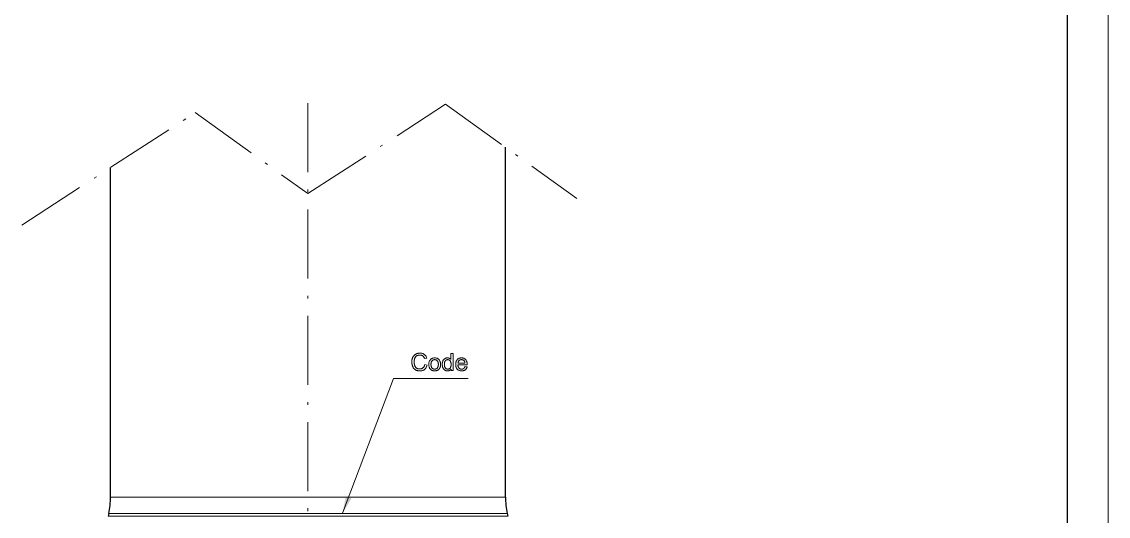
# Model space of a CAD drawing. Extents: x 0 to 420, y 0 to 594.
# Drawn here: x 231 to 420, y 312.2 to 398.2 of the extents above; entities that cross this region are included whole.
import ezdxf

# ---------------------------------------------------------------- set-up
doc = ezdxf.new("R2010")
doc.units = 0
doc.linetypes.add('DASHDOT', pattern=[18.5, 12, -3, 0.5, -3])

msp = doc.modelspace()

# ---------------------------------------------------------------- linework, layer by layer
at = {"lineweight": 13}
for p, q in [((420.04, 0), (420.04, 594)), ((297.29, 315.51), (246.47, 315.51)), ((297.5, 312.17), (246.05, 312.17)), ((297.45, 312.66), (246.16, 312.66))]:
    msp.add_line(p, q, dxfattribs=at)
at = {"color": 3, "lineweight": 30}
msp.add_line((412.97, 7.07), (412.97, 586.93), dxfattribs=at)
at = {"linetype": 'DASHDOT', "lineweight": 13}
for p, q in [((280.82, 384.06), (280.82, 288.44)), ((280.82, 368.33), (304.75, 383.89)), ((304.75, 383.89), (327.59, 367.48)), ((231.03, 362.84), (261.21, 382.43)), ((261.21, 382.43), (280.82, 368.33))]:
    msp.add_line(p, q, dxfattribs=at)
at = {"lineweight": 30}
for p, q in [((315.17, 315.51), (315.17, 376.4)), ((246.47, 315.51), (246.47, 372.86))]:
    msp.add_line(p, q, dxfattribs=at)
at = {"lineweight": 13, "ltscale": 0.447044}
msp.add_line((315.17, 315.51), (297.29, 315.51), dxfattribs=at)
at = {"lineweight": 30, "ltscale": 0.0125}
for p, q in [((246.16, 312.66), (246.05, 312.17)), ((315.49, 312.66), (315.6, 312.17))]:
    msp.add_line(p, q, dxfattribs=at)
at = {"lineweight": 13, "ltscale": 0.45117}
msp.add_line((315.49, 312.66), (297.45, 312.66), dxfattribs=at)
at = {"lineweight": 13, "ltscale": 0.452598}
msp.add_line((315.6, 312.17), (297.5, 312.17), dxfattribs=at)
at = {"lineweight": 13}
for points in [[(301.14, 338.57), (301.54, 338.47), (301.51, 338.38), (301.48, 338.29), (301.45, 338.2), (301.41, 338.12), (301.36, 338.04), (301.32, 337.97), (301.27, 337.9), (301.21, 337.84), (301.15, 337.78), (301.09, 337.73), (301.02, 337.68), (300.95, 337.63), (300.88, 337.6), (300.81, 337.56), (300.73, 337.53), (300.65, 337.51), (300.56, 337.49), (300.48, 337.48), (300.39, 337.47), (300.3, 337.47), (300.2, 337.47), (300.11, 337.48), (300.02, 337.49), (299.94, 337.5), (299.86, 337.52), (299.78, 337.54), (299.71, 337.57), (299.64, 337.6), (299.57, 337.63), (299.51, 337.67), (299.45, 337.71), (299.39, 337.75), (299.34, 337.8), (299.29, 337.85), (299.24, 337.91), (299.19, 337.97), (299.15, 338.03), (299.11, 338.1), (299.08, 338.17), (299.04, 338.24), (299.01, 338.31), (298.99, 338.39), (298.96, 338.47), (298.94, 338.55), (298.93, 338.63), (298.91, 338.71), (298.9, 338.79), (298.89, 338.87), (298.89, 338.96), (298.89, 339.04), (298.89, 339.14), (298.89, 339.23), (298.9, 339.31), (298.91, 339.4), (298.93, 339.48), (298.95, 339.56), (298.97, 339.64), (299, 339.72), (299.03, 339.79), (299.06, 339.86), (299.1, 339.93), (299.14, 339.99), (299.19, 340.05), (299.23, 340.11), (299.28, 340.17), (299.33, 340.22), (299.39, 340.27), (299.45, 340.31), (299.51, 340.35), (299.57, 340.39), (299.64, 340.43), (299.71, 340.46), (299.78, 340.48), (299.85, 340.51), (299.92, 340.53), (299.99, 340.54), (300.07, 340.56), (300.15, 340.56), (300.22, 340.57), (300.3, 340.57), (300.39, 340.57), (300.48, 340.56), (300.56, 340.55), (300.64, 340.54), (300.72, 340.51), (300.79, 340.49), (300.86, 340.46), (300.93, 340.43), (301, 340.39), (301.06, 340.34), (301.12, 340.29), (301.17, 340.24), (301.23, 340.19), (301.27, 340.13), (301.32, 340.07), (301.36, 340), (301.4, 339.93), (301.43, 339.86), (301.46, 339.78), (301.49, 339.7), (301.1, 339.61), (301.07, 339.67), (301.05, 339.73), (301.02, 339.79), (301, 339.84), (300.97, 339.89), (300.94, 339.93), (300.9, 339.98), (300.87, 340.02), (300.83, 340.05), (300.79, 340.08), (300.75, 340.11), (300.71, 340.14), (300.66, 340.16), (300.62, 340.18), (300.57, 340.19), (300.52, 340.21), (300.46, 340.22), (300.41, 340.23), (300.35, 340.23), (300.29, 340.23), (300.23, 340.23), (300.16, 340.23), (300.1, 340.22), (300.04, 340.21), (299.98, 340.19), (299.92, 340.17), (299.87, 340.15), (299.81, 340.13), (299.76, 340.1), (299.72, 340.07), (299.67, 340.03), (299.63, 340), (299.59, 339.96), (299.55, 339.92), (299.52, 339.87), (299.49, 339.83), (299.46, 339.78), (299.43, 339.73), (299.41, 339.68), (299.39, 339.62), (299.37, 339.57), (299.36, 339.51), (299.34, 339.45), (299.33, 339.4), (299.32, 339.34), (299.31, 339.28), (299.3, 339.22), (299.3, 339.16), (299.3, 339.1), (299.3, 339.05), (299.3, 338.97), (299.3, 338.9), (299.31, 338.82), (299.31, 338.75), (299.32, 338.69), (299.34, 338.62), (299.35, 338.56), (299.37, 338.5), (299.39, 338.44), (299.41, 338.38), (299.43, 338.32), (299.46, 338.27), (299.48, 338.22), (299.52, 338.17), (299.55, 338.13), (299.58, 338.09), (299.62, 338.05), (299.66, 338.01), (299.71, 337.98), (299.75, 337.95), (299.8, 337.92), (299.85, 337.9), (299.9, 337.88), (299.95, 337.86), (300, 337.84), (300.05, 337.83), (300.1, 337.82), (300.15, 337.81), (300.21, 337.81), (300.26, 337.81), (300.33, 337.81), (300.39, 337.82), (300.45, 337.83), (300.51, 337.84), (300.57, 337.86), (300.63, 337.88), (300.68, 337.9), (300.73, 337.93), (300.78, 337.97), (300.83, 338), (300.87, 338.04), (300.91, 338.09), (300.95, 338.13), (300.99, 338.19), (301.02, 338.24), (301.05, 338.3), (301.08, 338.36), (301.1, 338.43), (301.12, 338.5)], [(305.72, 337.52), (305.72, 337.79), (305.68, 337.73), (305.63, 337.68), (305.58, 337.63), (305.52, 337.59), (305.47, 337.55), (305.4, 337.52), (305.34, 337.5), (305.27, 337.48), (305.19, 337.47), (305.11, 337.47), (305.06, 337.47), (305.01, 337.48), (304.96, 337.48), (304.91, 337.49), (304.86, 337.51), (304.82, 337.52), (304.77, 337.54), (304.72, 337.56), (304.68, 337.59), (304.64, 337.61), (304.59, 337.64), (304.55, 337.68), (304.51, 337.71), (304.48, 337.75), (304.44, 337.79), (304.41, 337.83), (304.38, 337.87), (304.35, 337.92), (304.32, 337.96), (304.3, 338.01), (304.27, 338.07), (304.25, 338.12), (304.24, 338.18), (304.22, 338.23), (304.21, 338.29), (304.2, 338.35), (304.19, 338.41), (304.18, 338.47), (304.18, 338.54), (304.18, 338.61), (304.18, 338.67), (304.18, 338.73), (304.19, 338.8), (304.2, 338.86), (304.2, 338.92), (304.22, 338.97), (304.23, 339.03), (304.25, 339.09), (304.27, 339.14), (304.29, 339.2), (304.31, 339.25), (304.33, 339.3), (304.36, 339.34), (304.39, 339.39), (304.42, 339.43), (304.46, 339.47), (304.49, 339.51), (304.53, 339.54), (304.57, 339.57), (304.61, 339.6), (304.66, 339.63), (304.7, 339.65), (304.75, 339.67), (304.79, 339.69), (304.84, 339.71), (304.89, 339.72), (304.94, 339.73), (304.99, 339.74), (305.04, 339.74), (305.1, 339.74), (305.14, 339.74), (305.17, 339.74), (305.21, 339.74), (305.25, 339.73), (305.28, 339.72), (305.32, 339.71), (305.35, 339.7), (305.38, 339.69), (305.42, 339.68), (305.45, 339.66), (305.48, 339.64), (305.51, 339.63), (305.53, 339.61), (305.56, 339.59), (305.59, 339.56), (305.61, 339.54), (305.63, 339.52), (305.66, 339.5), (305.68, 339.47), (305.7, 339.44), (305.7, 340.52), (306.06, 340.52), (306.06, 337.52)], [(301.84, 338.61), (301.85, 338.72), (301.86, 338.84), (301.87, 338.94), (301.9, 339.04), (301.93, 339.13), (301.96, 339.22), (302.01, 339.3), (302.06, 339.37), (302.11, 339.44), (302.18, 339.5), (302.24, 339.55), (302.3, 339.59), (302.36, 339.62), (302.42, 339.66), (302.49, 339.68), (302.56, 339.7), (302.63, 339.72), (302.71, 339.73), (302.78, 339.74), (302.86, 339.74), (302.95, 339.74), (303.03, 339.73), (303.12, 339.72), (303.19, 339.7), (303.27, 339.67), (303.34, 339.64), (303.41, 339.6), (303.47, 339.56), (303.54, 339.51), (303.59, 339.45), (303.65, 339.39), (303.7, 339.32), (303.74, 339.25), (303.78, 339.18), (303.81, 339.1), (303.83, 339.02), (303.85, 338.93), (303.87, 338.84), (303.88, 338.74), (303.88, 338.64), (303.88, 338.56), (303.87, 338.48), (303.87, 338.4), (303.86, 338.33), (303.85, 338.26), (303.83, 338.2), (303.82, 338.14), (303.8, 338.08), (303.78, 338.03), (303.75, 337.98), (303.73, 337.93), (303.7, 337.89), (303.67, 337.84), (303.63, 337.8), (303.6, 337.76), (303.56, 337.73), (303.52, 337.69), (303.48, 337.66), (303.43, 337.63), (303.39, 337.6), (303.34, 337.58), (303.29, 337.56), (303.24, 337.54), (303.19, 337.52), (303.14, 337.5), (303.08, 337.49), (303.03, 337.48), (302.97, 337.48), (302.92, 337.47), (302.86, 337.47), (302.77, 337.47), (302.69, 337.48), (302.6, 337.5), (302.52, 337.52), (302.45, 337.54), (302.38, 337.58), (302.31, 337.61), (302.24, 337.66), (302.18, 337.71), (302.12, 337.76), (302.07, 337.83), (302.02, 337.89), (301.98, 337.96), (301.94, 338.04), (301.91, 338.12), (301.89, 338.21), (301.87, 338.3), (301.85, 338.4), (301.85, 338.5)], [(302.22, 338.61), (302.22, 338.53), (302.23, 338.45), (302.24, 338.38), (302.25, 338.31), (302.27, 338.24), (302.29, 338.18), (302.31, 338.13), (302.34, 338.07), (302.37, 338.03), (302.4, 337.98), (302.44, 337.94), (302.48, 337.91), (302.52, 337.88), (302.56, 337.85), (302.61, 337.83), (302.66, 337.81), (302.7, 337.79), (302.76, 337.78), (302.81, 337.78), (302.86, 337.77), (302.92, 337.78), (302.97, 337.78), (303.02, 337.79), (303.07, 337.81), (303.11, 337.83), (303.16, 337.85), (303.2, 337.88), (303.24, 337.91), (303.28, 337.94), (303.32, 337.98), (303.35, 338.03), (303.38, 338.08), (303.41, 338.13), (303.43, 338.19), (303.45, 338.25), (303.47, 338.31), (303.48, 338.38), (303.49, 338.46), (303.5, 338.54), (303.5, 338.62), (303.5, 338.7), (303.49, 338.77), (303.48, 338.84), (303.47, 338.91), (303.45, 338.97), (303.43, 339.03), (303.41, 339.09), (303.38, 339.14), (303.35, 339.19), (303.32, 339.23), (303.28, 339.27), (303.24, 339.31), (303.2, 339.34), (303.16, 339.36), (303.11, 339.39), (303.07, 339.4), (303.02, 339.42), (302.97, 339.43), (302.92, 339.44), (302.86, 339.44), (302.81, 339.44), (302.76, 339.43), (302.7, 339.42), (302.66, 339.41), (302.61, 339.39), (302.56, 339.36), (302.52, 339.34), (302.48, 339.31), (302.44, 339.27), (302.4, 339.23), (302.37, 339.19), (302.34, 339.14), (302.31, 339.09), (302.29, 339.03), (302.27, 338.97), (302.25, 338.91), (302.24, 338.84), (302.23, 338.77), (302.22, 338.69)], [(304.56, 338.61), (304.56, 338.52), (304.56, 338.45), (304.57, 338.37), (304.58, 338.31), (304.6, 338.24), (304.62, 338.18), (304.64, 338.12), (304.67, 338.07), (304.7, 338.02), (304.73, 337.98), (304.77, 337.94), (304.81, 337.91), (304.84, 337.88), (304.88, 337.85), (304.92, 337.83), (304.97, 337.81), (305.01, 337.79), (305.05, 337.78), (305.1, 337.78), (305.15, 337.77), (305.2, 337.78), (305.24, 337.78), (305.29, 337.79), (305.33, 337.81), (305.37, 337.82), (305.41, 337.85), (305.45, 337.87), (305.49, 337.9), (305.52, 337.93), (305.56, 337.97), (305.59, 338.01), (305.62, 338.06), (305.64, 338.11), (305.67, 338.16), (305.68, 338.22), (305.7, 338.28), (305.71, 338.35), (305.72, 338.42), (305.73, 338.5), (305.73, 338.57), (305.73, 338.66), (305.72, 338.74), (305.71, 338.82), (305.7, 338.89), (305.68, 338.96), (305.66, 339.02), (305.64, 339.08), (305.62, 339.14), (305.59, 339.19), (305.55, 339.23), (305.52, 339.27), (305.48, 339.3), (305.44, 339.34), (305.4, 339.36), (305.36, 339.39), (305.32, 339.4), (305.28, 339.42), (305.23, 339.43), (305.18, 339.44), (305.13, 339.44), (305.08, 339.44), (305.04, 339.43), (304.99, 339.42), (304.95, 339.41), (304.91, 339.39), (304.87, 339.37), (304.83, 339.34), (304.79, 339.31), (304.75, 339.28), (304.72, 339.24), (304.69, 339.2), (304.66, 339.15), (304.64, 339.1), (304.62, 339.04), (304.6, 338.98), (304.58, 338.91), (304.57, 338.84), (304.56, 338.77), (304.56, 338.69)], [(308.13, 338.22), (308.51, 338.17), (308.49, 338.11), (308.47, 338.05), (308.44, 337.99), (308.41, 337.93), (308.38, 337.88), (308.35, 337.83), (308.31, 337.78), (308.27, 337.74), (308.22, 337.69), (308.18, 337.66), (308.13, 337.62), (308.07, 337.59), (308.02, 337.56), (307.96, 337.54), (307.9, 337.52), (307.84, 337.5), (307.77, 337.49), (307.7, 337.48), (307.63, 337.47), (307.55, 337.47), (307.46, 337.47), (307.37, 337.48), (307.29, 337.5), (307.2, 337.52), (307.13, 337.54), (307.05, 337.58), (306.98, 337.62), (306.92, 337.66), (306.86, 337.71), (306.8, 337.77), (306.74, 337.83), (306.7, 337.89), (306.66, 337.96), (306.62, 338.04), (306.59, 338.12), (306.56, 338.2), (306.54, 338.29), (306.53, 338.39), (306.52, 338.49), (306.52, 338.59), (306.52, 338.7), (306.53, 338.8), (306.54, 338.9), (306.56, 338.99), (306.59, 339.08), (306.62, 339.16), (306.66, 339.24), (306.7, 339.31), (306.75, 339.38), (306.8, 339.44), (306.86, 339.5), (306.92, 339.55), (306.99, 339.59), (307.05, 339.63), (307.13, 339.67), (307.2, 339.69), (307.28, 339.72), (307.36, 339.73), (307.45, 339.74), (307.53, 339.74), (307.62, 339.74), (307.7, 339.73), (307.78, 339.72), (307.86, 339.7), (307.93, 339.67), (308, 339.64), (308.07, 339.6), (308.13, 339.55), (308.19, 339.5), (308.25, 339.45), (308.3, 339.38), (308.35, 339.32), (308.39, 339.25), (308.42, 339.17), (308.45, 339.09), (308.48, 339), (308.5, 338.91), (308.51, 338.82), (308.52, 338.72), (308.52, 338.61), (308.52, 338.6), (308.52, 338.6), (308.52, 338.59), (308.52, 338.58), (308.52, 338.57), (308.52, 338.56), (308.52, 338.55), (308.52, 338.54), (308.52, 338.53), (308.52, 338.51), (306.9, 338.51), (306.91, 338.44), (306.91, 338.38), (306.93, 338.31), (306.94, 338.25), (306.96, 338.2), (306.98, 338.14), (307.01, 338.09), (307.04, 338.05), (307.07, 338), (307.1, 337.96), (307.14, 337.93), (307.18, 337.9), (307.22, 337.87), (307.26, 337.84), (307.31, 337.82), (307.35, 337.8), (307.4, 337.79), (307.45, 337.78), (307.5, 337.78), (307.56, 337.77), (307.6, 337.78), (307.63, 337.78), (307.67, 337.78), (307.71, 337.79), (307.74, 337.8), (307.78, 337.81), (307.81, 337.83), (307.84, 337.84), (307.87, 337.86), (307.9, 337.88), (307.93, 337.9), (307.96, 337.93), (307.98, 337.96), (308.01, 337.99), (308.03, 338.02), (308.05, 338.05), (308.07, 338.09), (308.09, 338.13), (308.11, 338.18)], [(306.92, 338.82), (308.13, 338.82), (308.13, 338.87), (308.12, 338.92), (308.11, 338.97), (308.1, 339.01), (308.09, 339.06), (308.07, 339.1), (308.05, 339.13), (308.04, 339.17), (308.02, 339.2), (307.99, 339.23), (307.96, 339.27), (307.92, 339.3), (307.88, 339.34), (307.84, 339.36), (307.79, 339.39), (307.75, 339.41), (307.7, 339.42), (307.65, 339.43), (307.59, 339.44), (307.54, 339.44), (307.49, 339.44), (307.44, 339.43), (307.39, 339.42), (307.35, 339.41), (307.3, 339.4), (307.26, 339.38), (307.22, 339.36), (307.18, 339.33), (307.15, 339.3), (307.11, 339.27), (307.08, 339.24), (307.05, 339.2), (307.02, 339.16), (307, 339.12), (306.98, 339.07), (306.96, 339.03), (306.94, 338.98), (306.93, 338.93), (306.93, 338.87)]]:
    msp.add_lwpolyline(points, close=True, dxfattribs=at)
msp.add_lwpolyline([(286.85, 312.69), (295.68, 336.13), (308.7, 336.13)], dxfattribs=at)
at = {"lineweight": 30}
for centre, start, end in [((233.47, 315.51), 347.3196, 0), ((328.17, 315.51), 180, 192.6804)]:
    msp.add_arc(centre, 13, start, end, dxfattribs=at)
at = {"lineweight": 13}
msp.add_solid([(287.4, 315.64), (286.85, 312.69), (288.38, 315.27)], dxfattribs=at)

doc.saveas('drawing.dxf')
